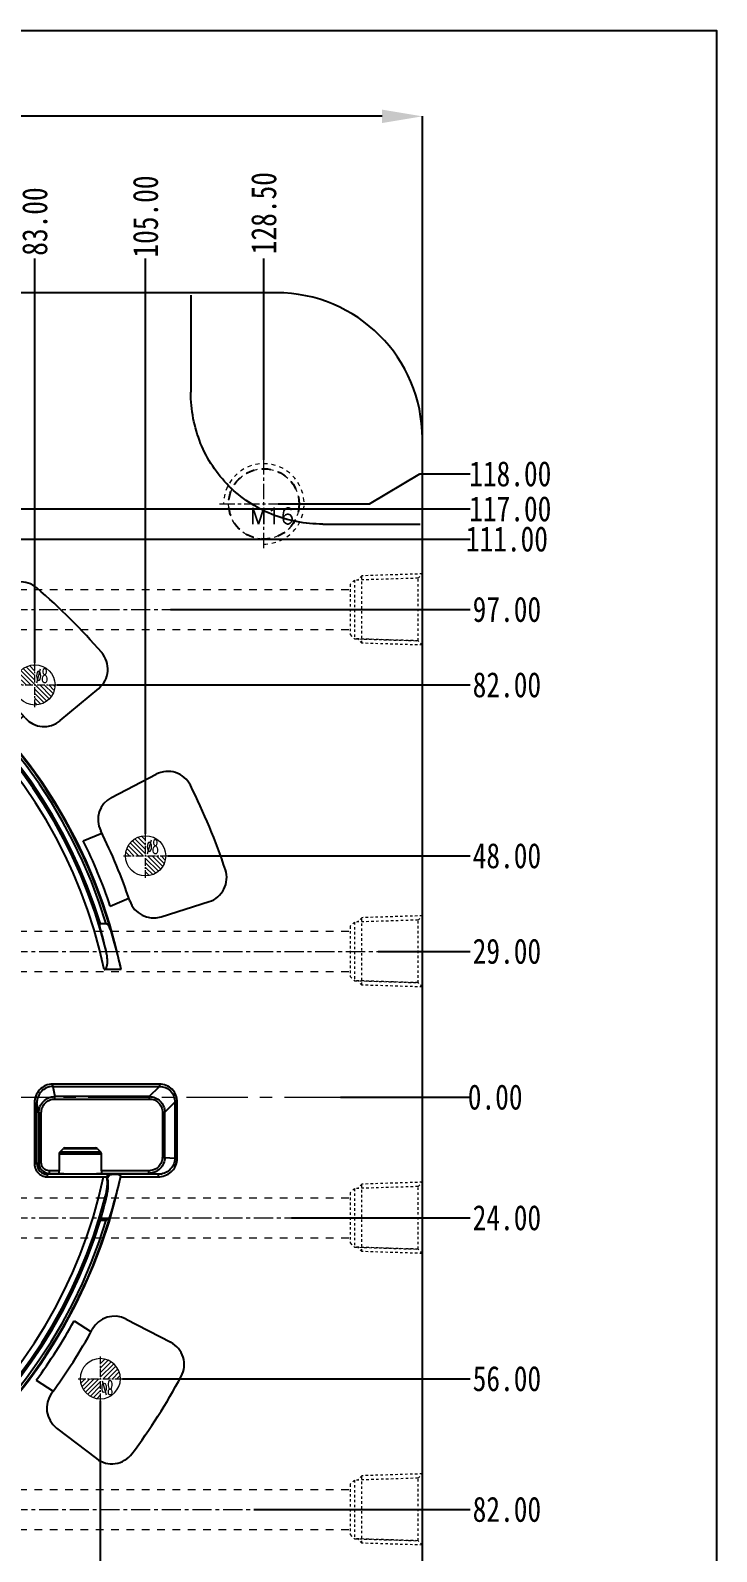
# Model space of a CAD drawing. Header units: millimetres. Extents: x 2141 to 4292, y -4498 to 2648.
# Drawn here: x 3637.2 to 3773.6, y -876.1 to -573.5 of the extents above; entities that cross this region are included whole.
import ezdxf

# ---------------------------------------------------------------- set-up
doc = ezdxf.new("R2010")
doc.units = ezdxf.units.MM
doc.header["$LTSCALE"] = 16.335
doc.header["$PDMODE"] = 3
doc.header["$PDSIZE"] = 0.3125
doc.linetypes.add('CENTER', pattern=[0.6, 0.375, -0.075, 0.075, -0.075])
doc.linetypes.add('HIDDEN', pattern=[0.2, 0.1, -0.1])
doc.layers.get('0').update_dxf_attribs({"linetype": 'CONTINUOUS'})
doc.layers.get('Defpoints').update_dxf_attribs({"linetype": 'CONTINUOUS'})
doc.layers.add('11', color=7, linetype='CONTINUOUS')
for name, color, linetype, lineweight in [('center', 1, 'CENTER', 9), ('cool', 153, 'HIDDEN', 9), ('epin', 13, 'CONTINUOUS', 9), ('screw', 33, 'CONTINUOUS', 13)]:
    doc.layers.add(name, color=color, linetype=linetype, lineweight=lineweight)
doc.styles.get("Standard").update_dxf_attribs({"font": 'txt', "width": 0.8})
doc.styles.add('TXT', font='txt.shx', dxfattribs={"bigfont": 'gbcbig.shx'})
doc.styles.add('TXT05', font='txt.shx', dxfattribs={"width": 0.5, "bigfont": 'gbcbig.shx'})
doc.dimstyles.get("Standard").update_dxf_attribs({"dimtxt": 0.15625, "dimasz": 0.1875, "dimexe": 0.125, "dimexo": 0.0625, "dimtad": 0, "dimtih": 1, "dimtoh": 1, "dimdsep": 46, "dimtxsty": 'Standard', "dimcen": 0.09, "dimadec": 0, "dimazin": 0, "dimtp": 0.01, "dimtm": 0.01, "dimtfac": 1, "dimtofl": 0, "dimtmove": 0, "dimatfit": 3, "dimfxl": 0, "dimtolj": 1, "dimarcsym": 0})

# ---------------------------------------------------------------- blocks, each defined once
blk = doc.blocks.new('*D28')
at = {"color": 4, "lineweight": -2}
for p, q in [((3395.08, -656.42), (3395.08, -590.63)), ((3403.08, -590.63), (3458.33, -590.63)), ((3707.09, -590.63), (3487.13, -590.63)), ((3715.09, -654.72), (3715.09, -590.63))]:
    blk.add_line(p, q, dxfattribs=at)
at = {"color": 4}
for points in [[(3403.08, -589.3), (3403.08, -591.97), (3395.08, -590.63)], [(3707.09, -589.3), (3707.09, -591.97), (3715.09, -590.63)]]:
    blk.add_solid(points, dxfattribs=at)
at = {"layer": 'Defpoints', "color": 0}
for p in [(3395.08, -590.63), (3395.08, -656.42), (3715.09, -654.72)]:
    blk.add_point(p, dxfattribs=at)
at = {"color": 6, "insert": (3472.73, -590.63), "char_height": 8, "attachment_point": 5}
blk.add_mtext('\\A1;320.00', dxfattribs=at)
blk = doc.blocks.new('epin_ejp_8')
at = {"layer": 'epin'}
h = blk.add_hatch(dxfattribs=at)
h.set_pattern_fill('_ANSI31', color=123, scale=0.2, angle=90, style=0)
h.set_pattern_definition([(135, (-3609.8168, 780.7174), (-0.44901281, -0.44901281), [])])
h.paths.add_polyline_path([(0, 4, 0.414214), (-4, 0), (0, 0)])
h.paths.add_polyline_path([(4, 0), (0, 0), (0, -4, 0.414214)])
at = {"layer": 'epin', "color": 1, "linetype": 'CENTER', "ltscale": 0.248791}
for p, q in [((0, -4.4), (0, 4.4)), ((-4.4, 0), (4.4, 0))]:
    blk.add_line(p, q, dxfattribs=at)
at = {"layer": 'epin'}
blk.add_circle((0, 0), 4, dxfattribs=at)
at = {"layer": 'epin', "color": 6, "style": 'TXT05', "width": 0.5}
blk.add_text('%%c8', height=2.8, dxfattribs=at).set_placement((0.16, 0.4))
blk = doc.blocks.new('screw_m16_g')
at = {"layer": 'screw', "color": 1, "linetype": 'CENTER', "ltscale": 0.497582}
for p, q in [((0, -8.8), (0, 8.8)), ((-8.8, 0), (8.8, 0))]:
    blk.add_line(p, q, dxfattribs=at)
at = {"layer": 'screw', "linetype": 'HIDDEN', "ltscale": 0.497582}
blk.add_circle((0, 0), 7, dxfattribs=at)
at = {"layer": 'screw', "color": 92, "linetype": 'HIDDEN', "ltscale": 0.497582}
blk.add_arc((0, 0), 8, 270, 180, dxfattribs=at)
at = {"layer": 'screw', "color": 6, "style": 'TXT'}
blk.add_text('M16', height=3.2, dxfattribs=at).set_placement((-2.72, -4))
blk = doc.blocks.new('cool_jt_f12')
at = {"layer": 'cool', "ltscale": 0.3}
for p, q in [((0, 7.0785), (0.856, 6.2225)), ((0, 7.0785), (12, 6.7035)), ((0.856, 6.2225), (0.856, -6.2225)), ((13.5, 5.827375), (0.856, 6.2225)), ((0.856, 6.2225), (13.5, 5.827375)), ((12, 6.7035), (12.856, 5.8475)), ((12, 6.7035), (12, -6.7035)), ((14.327375, 5), (13.5, 5.827375)), ((13.5, -5.827375), (13.5, 5.827375)), ((14.327375, -5), (14.327375, 5)), ((0.856, -6.2225), (13.5, -5.827375)), ((12, -6.7035), (12.856, -5.8475)), ((13.5, -5.827375), (14.327375, -5)), ((0.856, -6.2225), (0, -7.0785)), ((0, -7.0785), (12, -6.7035))]:
    blk.add_line(p, q, dxfattribs=at)
blk = doc.blocks.new('*D89')
at = {"color": 4, "lineweight": -2}
blk.add_line((3698.84, -785.72), (3724.56, -785.72), dxfattribs=at)
at = {"layer": 'Defpoints', "color": 0}
for p in [(3555.08, -785.72), (3698.84, -785.72), (3724.56, -785.72)]:
    blk.add_point(p, dxfattribs=at)
at = {"color": 6, "insert": (3729.56, -785.72), "char_height": 5, "attachment_point": 5}
blk.add_mtext('\\A1;0.00', dxfattribs=at)
blk = doc.blocks.new('*D90')
at = {"color": 4, "lineweight": -2}
blk.add_line((3706.28, -756.72), (3724.56, -756.72), dxfattribs=at)
at = {"layer": 'Defpoints', "color": 0}
for p in [(3706.28, -756.72), (3724.56, -756.72), (3555.08, -785.72)]:
    blk.add_point(p, dxfattribs=at)
at = {"color": 6, "insert": (3731.89, -756.72), "char_height": 5, "attachment_point": 5}
blk.add_mtext('\\A1;29.00', dxfattribs=at)
blk = doc.blocks.new('*D91')
at = {"color": 4, "lineweight": -2}
blk.add_line((3664.48, -737.72), (3724.56, -737.72), dxfattribs=at)
at = {"layer": 'Defpoints', "color": 0}
for p in [(3664.48, -737.72), (3724.56, -737.72), (3555.08, -785.72)]:
    blk.add_point(p, dxfattribs=at)
at = {"color": 6, "insert": (3731.89, -737.72), "char_height": 5, "attachment_point": 5}
blk.add_mtext('\\A1;48.00', dxfattribs=at)
blk = doc.blocks.new('*D92')
at = {"color": 4, "lineweight": -2}
blk.add_line((3642.48, -703.72), (3724.56, -703.72), dxfattribs=at)
at = {"layer": 'Defpoints', "color": 0}
for p in [(3642.48, -703.72), (3724.56, -703.72), (3555.08, -785.72)]:
    blk.add_point(p, dxfattribs=at)
at = {"color": 6, "insert": (3731.89, -703.72), "char_height": 5, "attachment_point": 5}
blk.add_mtext('\\A1;82.00', dxfattribs=at)
blk = doc.blocks.new('*D93')
at = {"color": 4, "lineweight": -2}
blk.add_line((3665.05, -688.72), (3724.56, -688.72), dxfattribs=at)
at = {"layer": 'Defpoints', "color": 0}
for p in [(3665.05, -688.72), (3724.56, -688.72), (3555.08, -785.72)]:
    blk.add_point(p, dxfattribs=at)
at = {"color": 6, "insert": (3731.89, -688.72), "char_height": 5, "attachment_point": 5}
blk.add_mtext('\\A1;97.00', dxfattribs=at)
blk = doc.blocks.new('*D94')
at = {"color": 4, "lineweight": -2}
blk.add_line((3602.48, -674.72), (3724.56, -674.72), dxfattribs=at)
at = {"layer": 'Defpoints', "color": 0}
for p in [(3602.48, -674.72), (3724.56, -674.72), (3555.08, -785.72)]:
    blk.add_point(p, dxfattribs=at)
at = {"color": 6, "insert": (3731.89, -674.72), "char_height": 5, "attachment_point": 5}
blk.add_mtext('\\A1;111.00', dxfattribs=at)
blk = doc.blocks.new('*D95')
at = {"color": 4, "lineweight": -2}
blk.add_line((3559.48, -668.72), (3724.56, -668.72), dxfattribs=at)
at = {"layer": 'Defpoints', "color": 0}
for p in [(3559.48, -668.72), (3724.56, -668.72), (3555.08, -785.72)]:
    blk.add_point(p, dxfattribs=at)
at = {"color": 6, "insert": (3732.56, -668.72), "char_height": 5, "attachment_point": 5}
blk.add_mtext('\\A1;117.00', dxfattribs=at)
blk = doc.blocks.new('*D96')
at = {"color": 4, "lineweight": -2}
for p, q in [((3704.56, -667.72), (3714.56, -661.76)), ((3714.56, -661.76), (3724.56, -661.76)), ((3686.46, -667.72), (3704.56, -667.72))]:
    blk.add_line(p, q, dxfattribs=at)
at = {"layer": 'Defpoints', "color": 0}
for p in [(3724.56, -661.76), (3686.46, -667.72), (3555.08, -785.72)]:
    blk.add_point(p, dxfattribs=at)
at = {"color": 6, "insert": (3732.56, -661.76), "char_height": 5, "attachment_point": 5}
blk.add_mtext('\\A1;118.00', dxfattribs=at)
blk = doc.blocks.new('*D97')
at = {"color": 4, "lineweight": -2}
blk.add_line((3689.1, -809.72), (3724.56, -809.72), dxfattribs=at)
at = {"layer": 'Defpoints', "color": 0}
for p in [(3555.08, -785.72), (3689.1, -809.72), (3724.56, -809.72)]:
    blk.add_point(p, dxfattribs=at)
at = {"color": 6, "insert": (3731.89, -809.72), "char_height": 5, "attachment_point": 5}
blk.add_mtext('\\A1;24.00', dxfattribs=at)
blk = doc.blocks.new('*D98')
at = {"color": 4, "lineweight": -2}
blk.add_line((3655.48, -841.72), (3724.56, -841.72), dxfattribs=at)
at = {"layer": 'Defpoints', "color": 0}
for p in [(3555.08, -785.72), (3655.48, -841.72), (3724.56, -841.72)]:
    blk.add_point(p, dxfattribs=at)
at = {"color": 6, "insert": (3731.89, -841.72), "char_height": 5, "attachment_point": 5}
blk.add_mtext('\\A1;56.00', dxfattribs=at)
blk = doc.blocks.new('*D99')
at = {"color": 4, "lineweight": -2}
blk.add_line((3681.59, -867.72), (3724.56, -867.72), dxfattribs=at)
at = {"layer": 'Defpoints', "color": 0}
for p in [(3555.08, -785.72), (3681.59, -867.72), (3724.56, -867.72)]:
    blk.add_point(p, dxfattribs=at)
at = {"color": 6, "insert": (3731.89, -867.72), "char_height": 5, "attachment_point": 5}
blk.add_mtext('\\A1;82.00', dxfattribs=at)
blk = doc.blocks.new('*D100')
at = {"color": 4, "lineweight": -2}
blk.add_line((3591.48, -893.72), (3724.56, -893.72), dxfattribs=at)
at = {"layer": 'Defpoints', "color": 0}
for p in [(3555.08, -785.72), (3591.48, -893.72), (3724.56, -893.72)]:
    blk.add_point(p, dxfattribs=at)
at = {"color": 6, "insert": (3732.89, -893.72), "char_height": 5, "attachment_point": 5}
blk.add_mtext('\\A1;108.00', dxfattribs=at)
blk = doc.blocks.new('*D101')
at = {"color": 4, "lineweight": -2}
blk.add_line((3692.39, -903.72), (3724.56, -903.72), dxfattribs=at)
at = {"layer": 'Defpoints', "color": 0}
for p in [(3555.08, -785.72), (3692.39, -903.72), (3724.56, -903.72)]:
    blk.add_point(p, dxfattribs=at)
at = {"color": 6, "insert": (3732.56, -903.72), "char_height": 5, "attachment_point": 5}
blk.add_mtext('\\A1;118.00', dxfattribs=at)
blk = doc.blocks.new('*D104')
at = {"color": 4, "lineweight": -2}
blk.add_line((3638.08, -699.32), (3638.08, -618.89), dxfattribs=at)
at = {"layer": 'Defpoints', "color": 0}
for p in [(3638.08, -618.89), (3638.08, -699.32), (3555.08, -785.72)]:
    blk.add_point(p, dxfattribs=at)
at = {"color": 6, "insert": (3638.08, -611.56), "char_height": 5, "attachment_point": 5, "rotation": 90}
blk.add_mtext('\\A1;83.00', dxfattribs=at)
blk = doc.blocks.new('*D105')
at = {"color": 4, "lineweight": -2}
blk.add_line((3660.08, -733.32), (3660.08, -618.89), dxfattribs=at)
at = {"layer": 'Defpoints', "color": 0}
for p in [(3660.08, -618.89), (3660.08, -733.32), (3555.08, -785.72)]:
    blk.add_point(p, dxfattribs=at)
at = {"color": 6, "insert": (3660.08, -610.56), "char_height": 5, "attachment_point": 5, "rotation": 90}
blk.add_mtext('\\A1;105.00', dxfattribs=at)
blk = doc.blocks.new('*D106')
at = {"color": 4, "lineweight": -2}
blk.add_line((3683.59, -658.92), (3683.59, -618.89), dxfattribs=at)
at = {"layer": 'Defpoints', "color": 0}
for p in [(3683.59, -618.89), (3683.59, -658.92), (3555.08, -785.72)]:
    blk.add_point(p, dxfattribs=at)
at = {"color": 6, "insert": (3683.59, -609.89), "char_height": 5, "attachment_point": 5, "rotation": 90}
blk.add_mtext('\\A1;128.50', dxfattribs=at)
blk = doc.blocks.new('*D109')
at = {"color": 4, "lineweight": -2}
blk.add_line((3651.08, -846.12), (3651.08, -950.18), dxfattribs=at)
at = {"layer": 'Defpoints', "color": 0}
for p in [(3555.08, -785.72), (3651.08, -846.12), (3651.08, -950.18)]:
    blk.add_point(p, dxfattribs=at)
at = {"color": 6, "insert": (3651.08, -957.52), "char_height": 5, "attachment_point": 5, "rotation": 90}
blk.add_mtext('\\A1;96.00', dxfattribs=at)
blk = doc.blocks.new('*D110')
at = {"color": 4, "lineweight": -2}
blk.add_line((3683.59, -912.52), (3683.59, -950.18), dxfattribs=at)
at = {"layer": 'Defpoints', "color": 0}
for p in [(3555.08, -785.72), (3683.59, -912.52), (3683.59, -950.18)]:
    blk.add_point(p, dxfattribs=at)
at = {"color": 6, "insert": (3683.59, -959.18), "char_height": 5, "attachment_point": 5, "rotation": 90}
blk.add_mtext('\\A1;128.50', dxfattribs=at)
blk = doc.blocks.new('4')
at = {"layer": '11', "color": 3, "linetype": 'Continuous'}
for p, q in [((-12.85, 216.65), (-13.72, 226.62)), ((12.85, 216.66), (13.72, 226.62)), ((-7, 208.13), (-7, 212.14)), ((7, 208.13), (7, 212.14))]:
    blk.add_line(p, q, dxfattribs=at)
for centre, radius, start, end in [((-8.74, 227.05), 5, 94.1093, 185), ((0.03, 105), 127.37, 85.9149, 94.1093), ((8.74, 227.05), 5, 355, 85.9149), ((-7.87, 217.09), 5, 185, 274.0301), ((7.87, 217.09), 5, 265.9963, 355), ((0.03, 105), 107.37, 85.9963, 94.0301), ((0.03, 105), 103.37, 86.1313, 93.8975)]:
    blk.add_arc(centre, radius, start, end, dxfattribs=at)

msp = doc.modelspace()

# ---------------------------------------------------------------- linework, layer by layer
msp.add_lwpolyline([(3188.658, -573.544), (3773.556, -573.544), (3773.556, -1030.126), (3188.658, -1030.126)], close=True)
at = {"layer": '11', "color": 7, "linetype": 'Continuous'}
for p, q in [((3686.085, -625.718), (3424.085, -625.718)), ((3669.066, -626.177), (3669.066, -645.503)), ((3715.085, -916.718), (3715.085, -654.718)), ((3695.3, -671.738), (3714.627, -671.738)), ((3652.277, -751.273), (3651.14, -751.273)), ((3655.219, -760.318), (3651.842, -760.318)), ((3662.815, -783.124), (3641.633, -783.124)), ((3641.633, -783.607), (3641.633, -783.124)), ((3641.633, -783.607), (3662.815, -783.607)), ((3641.633, -783.607), (3642.023, -785.604)), ((3660.819, -785.604), (3662.815, -783.607)), ((3662.815, -783.124), (3662.815, -783.607)), ((3660.819, -785.604), (3642.023, -785.604)), ((3642.023, -786.087), (3642.023, -785.604)), ((3642.023, -786.087), (3660.819, -786.087)), ((3660.819, -785.604), (3660.819, -786.087)), ((3637.978, -786.903), (3638.477, -786.903)), ((3637.978, -786.903), (3637.978, -798.959)), ((3638.477, -798.959), (3638.477, -786.903)), ((3638.857, -788.844), (3638.477, -786.903)), ((3638.857, -788.844), (3639.356, -788.844)), ((3638.857, -788.844), (3638.857, -798.769)), ((3639.356, -798.769), (3639.356, -788.844)), ((3663.427, -788.695), (3663.91, -788.695)), ((3663.427, -788.695), (3663.427, -797.685)), ((3665.906, -786.698), (3663.91, -788.695)), ((3663.91, -797.685), (3663.91, -788.695)), ((3665.906, -786.698), (3666.389, -786.698)), ((3665.906, -786.698), (3665.906, -797.88)), ((3666.389, -797.88), (3666.389, -786.698)), ((3642.877, -797.006), (3651.314, -797.006)), ((3642.877, -797.006), (3642.877, -800.368)), ((3643.025, -796.651), (3643.736, -795.94)), ((3651.167, -796.651), (3643.025, -796.651)), ((3643.736, -795.94), (3650.456, -795.94)), ((3644.04, -795.796), (3650.151, -795.796)), ((3650.456, -795.94), (3651.167, -796.651)), ((3651.314, -800.368), (3651.314, -797.006)), ((3663.91, -797.685), (3663.427, -797.685)), ((3663.91, -797.685), (3665.906, -797.88)), ((3666.389, -797.88), (3665.906, -797.88)), ((3638.477, -798.959), (3637.978, -798.959)), ((3638.477, -798.959), (3638.857, -798.769)), ((3639.356, -798.769), (3638.857, -798.769)), ((3640.956, -800.868), (3640.578, -801.057)), ((3652.425, -801.057), (3640.578, -801.057)), ((3640.578, -801.556), (3640.578, -801.057)), ((3640.578, -801.556), (3652.788, -801.556)), ((3642.877, -800.368), (3640.956, -800.368)), ((3640.956, -800.868), (3640.956, -800.368)), ((3640.956, -800.868), (3642.923, -800.868)), ((3651.268, -800.868), (3660.651, -800.868)), ((3660.651, -800.368), (3651.314, -800.368)), ((3652.425, -801.057), (3652.425, -801.556)), ((3654.616, -801.069), (3653.292, -801.069)), ((3654.644, -801.057), (3654.616, -801.069)), ((3662.585, -801.057), (3654.644, -801.057)), ((3655.094, -801.676), (3655.105, -801.671)), ((3655.115, -801.556), (3662.585, -801.556)), ((3660.651, -800.368), (3660.651, -800.868)), ((3662.585, -801.057), (3660.651, -800.868)), ((3662.585, -801.057), (3662.585, -801.556)), ((3650.836, -810.125), (3651.124, -810.213)), ((3651.033, -810.098), (3651.125, -810.212)), ((3652.389, -810.12), (3651.125, -810.117)), ((3651.125, -810.117), (3651.125, -810.212)), ((3651.125, -810.212), (3652.259, -810.211))]:
    msp.add_line(p, q, dxfattribs=at)
at = {"layer": '11', "color": 8, "linetype": 'HIDDEN'}
msp.add_circle((3683.585, -667.718), 7, dxfattribs=at)
at = {"layer": '11', "color": 7, "linetype": 'Continuous'}
for centre, radius, start, end in [((3686.085, -654.718), 29, 0, 90), ((3555.111, -780.718), 102.032, 15.93718, 173.82065), ((3555.111, -780.718), 102.166, 11.51801, 171.23114), ((3555.111, -780.718), 101.53, 16.85876, 173.82581), ((3555.111, -780.718), 100.442, 17.04696, 159.08959), ((3555.111, -780.718), 100.141, 16.58737, 159.08959), ((3555.111, -780.718), 100.057, 13.76735, 158.94397), ((3555.111, -780.718), 98.859, 11.90883, 158.81116), ((3555.111, -780.718), 102.032, 186.17935, 344.06282), ((3555.111, -780.718), 101.531, 186.1741, 343.11228), ((3555.111, -780.718), 102.166, 188.76886, 348.16522), ((3643.38, -797.006), 0.502, 134.97395, 179.99828), ((3650.812, -797.006), 0.502, 359.99886, 45.02863), ((3660.817, -797.685), 2.61, 354.42093, 359.99834), ((3662.812, -797.88), 3.577, 354.42093, 359.99834), ((3555.111, -780.718), 98.859, 201.24207, 347.83141), ((3640.575, -798.959), 2.098, 180.01407, 270.07856), ((3640.956, -798.768), 2.099, 180.0322, 270.00051), ((3649.551, -802.492), 2.869, 16.94545, 19.03133), ((3650.046, -802.623), 2.603, 21.78471, 24.19007), ((3651.324, -801.746), 1.476, 7.36715, 9.87146), ((3555.083, -778.927), 102.565, 343.10506, 347.18525), ((3654.614, -801.569), 0.501, 348.18593, 1.39022), ((3555.111, -780.718), 100.057, 201.05603, 345.74083), ((3555.069, -782.461), 99.683, 343.88778, 346.71773), ((3555.068, -782.365), 99.985, 343.88574, 346.7148), ((3555.111, -780.718), 100.442, 200.91041, 342.92382), ((3555.111, -780.718), 100.141, 200.91041, 342.92304)]:
    msp.add_arc(centre, radius, start, end, dxfattribs=at)
for centre, major_axis, ratio, start_param, end_param in [((3555.111, -778.977), (0, 99.672), 0.9998474, -1.3475143, -1.2980771), ((3555.111, -782.51), (0, 102.553), 0.9998474, -1.3526805, -1.2758816), ((3647.096, -800.851), (4.221, 0), 0.0261859, 3.2930623, 6.1317156)]:
    msp.add_ellipse(centre, major_axis=major_axis, ratio=ratio, start_param=start_param, end_param=end_param, dxfattribs=at)
for points, knots in [([(3695.3, -671.739), (3693.556, -671.739), (3690.078, -671.41), (3685.081, -669.94), (3680.51, -667.53), (3676.523, -664.281), (3673.273, -660.293), (3670.864, -655.722), (3669.394, -650.725), (3669.065, -647.248), (3669.065, -645.503)], [0, 0, 0, 0, 0.1268232, 0.2521583, 0.3763782, 0.5, 0.6236218, 0.7478417, 0.8731768, 1, 1, 1, 1]), ([(3651.084, -752.13), (3651.063, -752.056), (3651.028, -751.906), (3650.999, -751.715), (3650.995, -751.562), (3651.002, -751.465), (3651.019, -751.39), (3651.039, -751.335), (3651.079, -751.288), (3651.119, -751.273), (3651.14, -751.273)], [0, 0, 0, 0, 0.2488736, 0.4972561, 0.6213703, 0.7454913, 0.807701, 0.8706918, 0.9345418, 1, 1, 1, 1]), ([(3653.222, -752.702), (3653.179, -752.562), (3653.084, -752.284), (3652.896, -751.886), (3652.695, -751.571), (3652.494, -751.356), (3652.353, -751.273), (3652.277, -751.273)], [0, 0, 0, 0, 0.2475873, 0.4960657, 0.7460813, 0.8719087, 1, 1, 1, 1]), ([(3651.842, -760.318), (3651.923, -760.318), (3652.085, -760.264), (3652.244, -760.081), (3652.346, -759.869), (3652.416, -759.648), (3652.463, -759.422), (3652.503, -759.117), (3652.52, -758.733), (3652.504, -758.272), (3652.444, -757.661), (3652.361, -757.206), (3652.293, -756.907)], [0, 0, 0, 0, 0.0652203, 0.1288977, 0.1918251, 0.2542002, 0.3164697, 0.3786339, 0.5028322, 0.6270308, 0.7512855, 1, 1, 1, 1]), ([(3641.633, -783.124), (3641.149, -783.125), (3640.17, -783.326), (3638.954, -784.185), (3638.156, -785.441), (3637.981, -786.419), (3637.978, -786.903)], [0, 0, 0, 0, 0.2499055, 0.4998175, 0.7498724, 1, 1, 1, 1]), ([(3641.633, -783.607), (3641.22, -783.607), (3640.383, -783.782), (3639.328, -784.513), (3638.64, -785.614), (3638.476, -786.473), (3638.477, -786.903)], [0, 0, 0, 0, 0.2457125, 0.4928829, 0.7442551, 1, 1, 1, 1]), ([(3666.389, -786.698), (3666.385, -786.232), (3666.216, -785.288), (3665.424, -784.089), (3664.225, -783.298), (3663.281, -783.127), (3662.815, -783.124)], [0, 0, 0, 0, 0.2500707, 0.5000163, 0.7499449, 1, 1, 1, 1]), ([(3662.815, -783.607), (3663.22, -783.603), (3664.04, -783.747), (3665.087, -784.427), (3665.767, -785.473), (3665.911, -786.294), (3665.906, -786.698)], [0, 0, 0, 0, 0.250074, 0.5000369, 0.74998, 1, 1, 1, 1]), ([(3638.857, -788.844), (3638.858, -788.427), (3639.018, -787.586), (3639.711, -786.509), (3640.764, -785.778), (3641.607, -785.604), (3642.023, -785.604)], [0, 0, 0, 0, 0.2500682, 0.4999682, 0.7500021, 1, 1, 1, 1]), ([(3639.356, -788.844), (3639.358, -788.491), (3639.487, -787.777), (3640.068, -786.86), (3640.956, -786.234), (3641.67, -786.086), (3642.023, -786.087)], [0, 0, 0, 0, 0.2501277, 0.5001907, 0.7500995, 1, 1, 1, 1]), ([(3660.819, -785.604), (3661.221, -785.607), (3662.032, -785.768), (3663.061, -786.452), (3663.746, -787.482), (3663.906, -788.293), (3663.91, -788.695)], [0, 0, 0, 0, 0.2500422, 0.5000288, 0.7500013, 1, 1, 1, 1]), ([(3660.819, -786.087), (3661.159, -786.089), (3661.848, -786.213), (3662.723, -786.791), (3663.3, -787.666), (3663.425, -788.354), (3663.427, -788.695)], [0, 0, 0, 0, 0.2500707, 0.5000163, 0.7499448, 1, 1, 1, 1]), ([(3644.04, -795.796), (3643.976, -795.805), (3644.351, -795.822), (3644.516, -795.826), (3645.142, -795.84), (3645.958, -795.847), (3647.096, -795.851), (3648.234, -795.847), (3649.049, -795.84), (3649.676, -795.826), (3649.841, -795.822), (3650.216, -795.805), (3650.151, -795.796)], [0, 0, 0, 0, 0.0319475, 0.0783655, 0.141496, 0.3062095, 0.4999757, 0.6937363, 0.8584949, 0.9216515, 0.9679431, 1, 1, 1, 1]), ([(3663.91, -797.685), (3663.909, -798.1), (3663.733, -798.938), (3663.012, -800), (3661.926, -800.698), (3661.074, -800.867), (3660.651, -800.868)], [0, 0, 0, 0, 0.2475527, 0.4960886, 0.7469318, 1, 1, 1, 1]), ([(3663.414, -797.939), (3663.38, -798.271), (3663.186, -798.931), (3662.544, -799.732), (3661.66, -800.252), (3660.985, -800.363), (3660.651, -800.368)], [0, 0, 0, 0, 0.2498996, 0.4998762, 0.7499143, 1, 1, 1, 1]), ([(3665.906, -797.88), (3665.907, -798.303), (3665.726, -799.159), (3664.966, -800.217), (3663.862, -800.901), (3663.007, -801.057), (3662.585, -801.057)], [0, 0, 0, 0, 0.2499926, 0.500045, 0.7499232, 1, 1, 1, 1]), ([(3662.585, -801.556), (3663.043, -801.555), (3663.968, -801.396), (3665.179, -800.685), (3666.057, -799.587), (3666.329, -798.684), (3666.372, -798.228)], [0, 0, 0, 0, 0.2501043, 0.5001604, 0.7500893, 1, 1, 1, 1]), ([(3638.252, -800.12), (3638.36, -800.333), (3638.634, -800.733), (3639.192, -801.198), (3639.859, -801.489), (3640.339, -801.554), (3640.578, -801.556)], [0, 0, 0, 0, 0.2498762, 0.5000153, 0.7500841, 1, 1, 1, 1]), ([(3640.956, -800.368), (3640.75, -800.368), (3640.333, -800.274), (3639.814, -799.911), (3639.451, -799.393), (3639.356, -798.976), (3639.356, -798.769)], [0, 0, 0, 0, 0.2498721, 0.4999472, 0.7500495, 1, 1, 1, 1]), ([(3642.923, -800.868), (3642.917, -800.867), (3642.906, -800.852), (3642.892, -800.802), (3642.882, -800.7), (3642.878, -800.547), (3642.877, -800.431), (3642.877, -800.368)], [0, 0, 0, 0, 0.0348582, 0.0969595, 0.3125313, 0.6293275, 1, 1, 1, 1]), ([(3651.314, -800.368), (3651.314, -800.431), (3651.313, -800.547), (3651.309, -800.7), (3651.3, -800.802), (3651.286, -800.852), (3651.274, -800.867), (3651.268, -800.868)], [0, 0, 0, 0, 0.3706678, 0.6874603, 0.9030367, 0.9651409, 1, 1, 1, 1]), ([(3652.296, -801.656), (3652.477, -802.25), (3652.445, -803.216), (3652.287, -804.446), (3652.158, -805.059), (3652.085, -805.363)], [0, 0, 0, 0, 0.4983736, 0.748972, 1, 1, 1, 1]), ([(3652.378, -805.342), (3652.447, -805.039), (3652.568, -804.428), (3652.666, -803.5), (3652.701, -802.567), (3652.579, -801.946), (3652.464, -801.657)], [0, 0, 0, 0, 0.2502685, 0.5002411, 0.7500418, 1, 1, 1, 1]), ([(3653.292, -801.069), (3653.237, -801.067), (3652.948, -801.058), (3652.659, -801.057), (3652.425, -801.057)], [0, 0, 0, 0, 0.1896813, 1, 1, 1, 1]), ([(3652.778, -801.494), (3652.752, -801.498), (3652.634, -801.517), (3652.516, -801.538), (3652.425, -801.556)], [0, 0, 0, 0, 0.2230598, 1, 1, 1, 1]), ([(3654.616, -801.069), (3654.692, -801.069), (3654.843, -801.104), (3655.019, -801.251), (3655.112, -801.457), (3655.11, -801.606), (3655.094, -801.676)], [0, 0, 0, 0, 0.2567087, 0.508612, 0.7553183, 1, 1, 1, 1]), ([(3654.644, -801.057), (3654.697, -801.058), (3654.807, -801.081), (3655.012, -801.223), (3655.112, -801.419), (3655.115, -801.556)], [0, 0, 0, 0, 0.2135105, 0.4431805, 1, 1, 1, 1]), ([(3652.378, -805.342), (3652.314, -805.328), (3652.224, -805.317), (3652.126, -805.331), (3652.091, -805.351), (3652.085, -805.363)], [0, 0, 0, 0, 0.6444499, 0.8675851, 1, 1, 1, 1]), ([(3651.033, -810.098), (3650.987, -810.09), (3650.921, -810.077), (3650.847, -810.105), (3650.836, -810.125)], [0, 0, 0, 0, 0.6765893, 1, 1, 1, 1]), ([(3653.222, -808.734), (3653.182, -808.865), (3653.092, -809.123), (3652.949, -809.435), (3652.815, -809.673), (3652.701, -809.848), (3652.567, -809.998), (3652.459, -810.113), (3652.389, -810.12)], [0, 0, 0, 0, 0.2479263, 0.4964582, 0.6217209, 0.7464737, 0.8720044, 1, 1, 1, 1])]:
    msp.add_open_spline(points, degree=3, knots=knots, dxfattribs=at)
for points in [[(3644.04, -795.796), (3643.929, -795.807), (3643.815, -795.861), (3643.736, -795.94)], [(3650.456, -795.94), (3650.376, -795.861), (3650.263, -795.807), (3650.151, -795.796)], [(3637.978, -798.959), (3637.978, -799.357), (3638.074, -799.764), (3638.252, -800.12)], [(3652.778, -801.493), (3652.768, -801.436), (3652.774, -801.374), (3652.797, -801.322)], [(3652.797, -801.322), (3652.846, -801.213), (3652.966, -801.139), (3653.08, -801.102)], [(3653.08, -801.102), (3653.148, -801.08), (3653.22, -801.069), (3653.292, -801.069)], [(3651.033, -810.098), (3651.064, -810.102), (3651.095, -810.109), (3651.125, -810.117)]]:
    msp.add_open_spline(points, degree=3, dxfattribs=at)
at = {"layer": 'center', "color": 1, "linetype": 'CENTER', "ltscale": 1.990336}
msp.add_line((3395.084, -785.718), (3715.086, -785.718), dxfattribs=at)
at = {"layer": 'cool', "ltscale": 0.932966}
for p, q in [((3409.415, -684.718), (3700.755, -684.718)), ((3409.415, -692.718), (3700.755, -692.718)), ((3409.415, -752.718), (3700.755, -752.718)), ((3409.415, -760.718), (3700.755, -760.718)), ((3409.415, -805.718), (3700.755, -805.718)), ((3409.415, -813.718), (3700.755, -813.718)), ((3409.415, -863.718), (3700.755, -863.718)), ((3409.415, -871.718), (3700.755, -871.718))]:
    msp.add_line(p, q, dxfattribs=at)
at = {"layer": 'cool', "color": 1, "linetype": 'CENTER', "ltscale": 0.621977}
for p, q in [((3395.085, -688.718), (3715.085, -688.718)), ((3395.085, -756.718), (3715.085, -756.718)), ((3395.085, -809.718), (3715.085, -809.718)), ((3395.085, -867.718), (3715.085, -867.718))]:
    msp.add_line(p, q, dxfattribs=at)

# ---------------------------------------------------------------- block references
for p, rotation in [((3480.846, -854.946), 314.9999999999908), ((3458.093, -820.876), 292.4999999999912), ((3466.568, -724.28), 237.4999999999838)]:
    msp.add_blockref('4', p, dxfattribs=dict(rotation=rotation))
at = {"layer": 'cool', "ltscale": 0.932966, "rotation": 180}
for p in [(3715.085, -688.718), (3715.085, -756.718), (3715.085, -809.718), (3715.085, -867.718)]:
    msp.add_blockref('cool_jt_f12', p, dxfattribs=at)
at = {"layer": 'epin'}
for p in [(3638.081, -703.718), (3660.081, -737.718)]:
    msp.add_blockref('epin_ejp_8', p, dxfattribs=at)
at = {"layer": 'epin', "xscale": -1, "rotation": 180}
msp.add_blockref('epin_ejp_8', (3651.081, -841.718), dxfattribs=at)
at = {"layer": 'screw'}
msp.add_blockref('screw_m16_g', (3683.585, -667.718), dxfattribs=at)

# ---------------------------------------------------------------- dimensions: what is measured, and where the dimension line sits
dim = msp.add_linear_dim(base=(3395.085, -590.634), p1=(3715.086, -654.718), p2=(3395.085, -656.419), dimstyle='Standard', override={"dimtxt": 8, "dimasz": 8, "dimexe": 0, "dimexo": 0, "dimgap": 0, "dimtih": 0, "dimtoh": 0, "dimzin": 0, "dimcen": 0, "dimclrd": 4, "dimclre": 4, "dimclrt": 6, "dimadec": 2, "dimtp": 0, "dimtm": 0, "dimtzin": 0})
dim.commit()
dim.dimension.update_dxf_attribs({"geometry": '*D28', "text_midpoint": (3472.73, -590.634), "dimtype": 160})
for feature_location, offset, dtype, origin, picture, middle in [((3683.585, -658.918), (0, 40.029), 1, (3555.085, -785.718), '*D106', (3683.585, -609.89)), ((3660.081, -733.318), (0, 114.429), 1, (3555.085, -785.718), '*D105', (3660.081, -610.556)), ((3638.081, -699.318), (0, 80.429), 1, (3555.085, -785.718), '*D104', (3638.081, -611.556)), ((3686.461, -667.718), (38.094, 5.961), 0, (3555.085, -785.718), '*D96', (3732.555, -661.758)), ((3559.485, -668.718), (165.07, 0), 0, (3555.085, -785.718), '*D95', (3732.555, -668.718)), ((3602.481, -674.718), (122.074, 0), 0, (3555.085, -785.718), '*D94', (3731.888, -674.718)), ((3665.052, -688.718), (59.503, 0), 0, (3555.085, -785.718), '*D93', (3731.888, -688.718)), ((3642.481, -703.718), (82.074, 0), 0, (3555.085, -785.718), '*D92', (3731.888, -703.718)), ((3664.481, -737.718), (60.074, 0), 0, (3555.085, -785.718), '*D91', (3731.888, -737.718)), ((3706.275, -756.718), (18.28, 0), 0, (3555.085, -785.718), '*D90', (3731.888, -756.718)), ((3698.844804246, -785.718474448), (25.710224106, 0), 0, (3555.084955475, -785.718474448), '*D89', (3729.555028353, -785.718474448)), ((3689.096, -809.718), (35.459, 0), 0, (3555.085, -785.718), '*D97', (3731.888, -809.718)), ((3655.481, -841.718), (69.074, 0), 0, (3555.085, -785.718), '*D98', (3731.888, -841.718)), ((3681.593, -867.718), (42.962, 0), 0, (3555.085, -785.718), '*D99', (3731.888, -867.718)), ((3591.485, -893.718), (133.07, 0), 0, (3555.085, -785.718), '*D100', (3732.888, -893.718)), ((3692.385, -903.718), (32.17, 0), 0, (3555.085, -785.718), '*D101', (3732.555, -903.718)), ((3651.081, -846.118), (0, -104.064), 1, (3555.085, -785.718), '*D109', (3651.081, -957.516)), ((3683.585, -912.518), (0, -37.664), 1, (3555.085, -785.718), '*D110', (3683.585, -959.182))]:
    dim = msp.add_ordinate_dim(feature_location=feature_location, offset=offset, dtype=dtype, origin=origin, dimstyle='Standard', override={"dimtxt": 5, "dimasz": 5, "dimexe": 0, "dimexo": 0, "dimgap": 0, "dimtih": 0, "dimtoh": 0, "dimzin": 0, "dimcen": 0, "dimclrd": 4, "dimclre": 4, "dimclrt": 6, "dimadec": 2, "dimtp": 0, "dimtm": 0, "dimtzin": 0})
    dim.commit()
    dim.dimension.update_dxf_attribs({"geometry": picture, "text_midpoint": middle})

doc.saveas('drawing.dxf')
